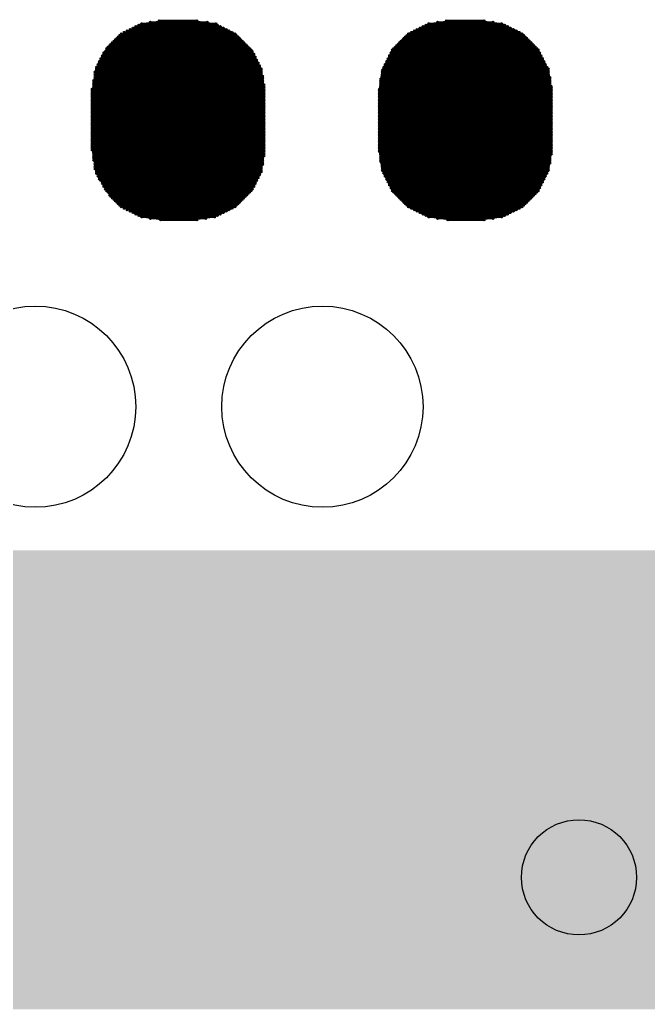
# Model space of a CAD drawing. Extents: x 0 to 126, y 0 to 22.
# Drawn here: x 14.57 to 15.665, y 11.238 to 12.963 of the extents above; entities that cross this region are included whole.
import ezdxf

# ---------------------------------------------------------------- set-up
doc = ezdxf.new("R2010")
doc.units = 0
doc.layers.get('0').update_dxf_attribs({"linetype": 'CONTINUOUS'})
for name, color, linetype in [('SEEEDSTUDIOXIAONRF52840V1_1_GTO', 10, 'CONTINUOUS'), ('SEEEDSTUDIOXIAONRF52840V1_1_GTS', 9, 'CONTINUOUS'), ('SEEEDSTUDIOXIAONRF52840V1_1_TXT', 12, 'CONTINUOUS')]:
    doc.layers.add(name, color=color, linetype=linetype)

# ---------------------------------------------------------------- blocks, each defined once
blk = doc.blocks.new('ROUND_54')
blk.add_circle((0, 0), 0.1753)
blk = doc.blocks.new('ROUND_2')
blk.add_circle((0, 0), 0)
blk = doc.blocks.new('ROUND_1')
blk.add_circle((0, 0), 0.00127)
blk = doc.blocks.new('ROUND_85')
blk.add_circle((0, 0), 0.1003)

msp = doc.modelspace()

# ---------------------------------------------------------------- linework, layer by layer
at = {"layer": 'SEEEDSTUDIOXIAONRF52840V1_1_GTO', "const_width": 0.8001}
msp.add_lwpolyline([(16.19758, 11.63828), (11.99642, 11.63828)], dxfattribs=at)
at = {"layer": 'SEEEDSTUDIOXIAONRF52840V1_1_GTS'}
for points in [[(14.74978, 12.93876), (14.7828, 12.95654)], [(14.7828, 12.95654), (14.8209, 12.96162)], [(14.8209, 12.96162), (14.8717, 12.96162)], [(14.8717, 12.96162), (14.9098, 12.95654)], [(14.9098, 12.95654), (14.94536, 12.93876)], [(15.24762, 12.93876), (15.28318, 12.95654)], [(15.28318, 12.95654), (15.32128, 12.96162)], [(15.32128, 12.96162), (15.37208, 12.96162)], [(15.37208, 12.96162), (15.41018, 12.95654)], [(15.41018, 12.95654), (15.44574, 12.93876)], [(14.72184, 12.91082), (14.74978, 12.93876)], [(14.94536, 12.93876), (14.9733, 12.91082)], [(15.21968, 12.91082), (15.24762, 12.93876)], [(15.44574, 12.93876), (15.47368, 12.91082)], [(14.70406, 12.87526), (14.72184, 12.91082)], [(14.9733, 12.91082), (14.99108, 12.87526)], [(15.2019, 12.87526), (15.21968, 12.91082)], [(15.47368, 12.91082), (15.49146, 12.87526)], [(14.69644, 12.83716), (14.70406, 12.87526)], [(14.99108, 12.87526), (14.99616, 12.83716)], [(15.19682, 12.83716), (15.2019, 12.87526)], [(15.49146, 12.87526), (15.49654, 12.83716)], [(14.69644, 12.7381), (14.69644, 12.83716)], [(14.99616, 12.83716), (14.99616, 12.7381)], [(15.19682, 12.7381), (15.19682, 12.83716)], [(15.49654, 12.83716), (15.49654, 12.7381)], [(14.70406, 12.7), (14.69644, 12.7381)], [(14.99616, 12.7381), (14.99108, 12.7)], [(15.2019, 12.7), (15.19682, 12.7381)], [(15.49654, 12.7381), (15.49146, 12.7)], [(14.72184, 12.66444), (14.70406, 12.7)], [(14.99108, 12.7), (14.9733, 12.66444)], [(15.21968, 12.66444), (15.2019, 12.7)], [(15.49146, 12.7), (15.47368, 12.66444)], [(14.74978, 12.6365), (14.72184, 12.66444)], [(14.9733, 12.66444), (14.94536, 12.6365)], [(15.24762, 12.6365), (15.21968, 12.66444)], [(15.47368, 12.66444), (15.44574, 12.6365)], [(14.7828, 12.61872), (14.74978, 12.6365)], [(14.94536, 12.6365), (14.9098, 12.61872)], [(15.28318, 12.61872), (15.24762, 12.6365)], [(15.44574, 12.6365), (15.41018, 12.61872)], [(14.8209, 12.61364), (14.7828, 12.61872)], [(14.8717, 12.61364), (14.8209, 12.61364)], [(14.9098, 12.61872), (14.8717, 12.61364)], [(15.32128, 12.61364), (15.28318, 12.61872)], [(15.37208, 12.61364), (15.32128, 12.61364)], [(15.41018, 12.61872), (15.37208, 12.61364)]]:
    msp.add_lwpolyline(points, dxfattribs=at)
at = {"layer": 'SEEEDSTUDIOXIAONRF52840V1_1_GTS', "const_width": 0.00254}
for points in [[(14.77264, 12.95146), (14.91996, 12.95146)], [(14.91488, 12.954), (14.77772, 12.954)], [(14.7828, 12.95654), (14.91234, 12.95654)], [(14.8971, 12.95908), (14.79804, 12.95908)], [(14.81328, 12.96162), (14.87932, 12.96162)], [(15.42034, 12.95146), (15.27302, 12.95146)], [(15.2781, 12.954), (15.41526, 12.954)], [(15.41018, 12.95654), (15.28318, 12.95654)], [(15.29842, 12.95908), (15.39494, 12.95908)], [(15.3797, 12.96162), (15.31366, 12.96162)], [(14.95044, 12.93368), (14.74216, 12.93368)], [(14.7447, 12.93622), (14.9479, 12.93622)], [(14.94536, 12.93876), (14.74724, 12.93876)], [(14.75232, 12.9413), (14.94028, 12.9413)], [(14.9352, 12.94384), (14.7574, 12.94384)], [(14.76248, 12.94638), (14.93012, 12.94638)], [(14.92504, 12.94892), (14.76756, 12.94892)], [(15.24254, 12.93368), (15.45082, 12.93368)], [(15.44828, 12.93622), (15.24508, 12.93622)], [(15.24762, 12.93876), (15.44574, 12.93876)], [(15.44066, 12.9413), (15.2527, 12.9413)], [(15.25778, 12.94384), (15.43558, 12.94384)], [(15.4305, 12.94638), (15.26286, 12.94638)], [(15.26794, 12.94892), (15.42542, 12.94892)], [(14.96568, 12.91844), (14.72692, 12.91844)], [(14.72946, 12.92098), (14.96314, 12.92098)], [(14.9606, 12.92352), (14.732, 12.92352)], [(14.73454, 12.92606), (14.95806, 12.92606)], [(14.95552, 12.9286), (14.73708, 12.9286)], [(14.73962, 12.93114), (14.95298, 12.93114)], [(15.2273, 12.91844), (15.46606, 12.91844)], [(15.46352, 12.92098), (15.22984, 12.92098)], [(15.23238, 12.92352), (15.46098, 12.92352)], [(15.45844, 12.92606), (15.23492, 12.92606)], [(15.23746, 12.9286), (15.4559, 12.9286)], [(15.45336, 12.93114), (15.24, 12.93114)], [(14.71422, 12.90066), (14.97838, 12.90066)], [(14.71676, 12.90574), (14.97584, 12.90574)], [(14.97838, 12.9032), (14.71676, 12.9032)], [(14.97584, 12.90828), (14.7193, 12.90828)], [(14.97076, 12.91336), (14.72184, 12.91336)], [(14.72184, 12.91082), (14.9733, 12.91082)], [(14.72438, 12.9159), (14.96822, 12.9159)], [(15.47876, 12.90066), (15.2146, 12.90066)], [(15.47622, 12.90574), (15.21714, 12.90574)], [(15.21714, 12.9032), (15.47622, 12.9032)], [(15.47368, 12.91082), (15.21968, 12.91082)], [(15.21968, 12.90828), (15.47368, 12.90828)], [(15.22222, 12.91336), (15.47114, 12.91336)], [(15.4686, 12.9159), (15.22476, 12.9159)], [(14.7066, 12.88542), (14.986, 12.88542)], [(14.98854, 12.88288), (14.7066, 12.88288)], [(14.70914, 12.8905), (14.98346, 12.8905)], [(14.986, 12.88796), (14.70914, 12.88796)], [(14.71168, 12.89558), (14.98092, 12.89558)], [(14.98346, 12.89304), (14.71168, 12.89304)], [(14.98092, 12.89812), (14.71422, 12.89812)], [(15.48638, 12.88542), (15.20698, 12.88542)], [(15.20698, 12.88288), (15.48638, 12.88288)], [(15.48384, 12.8905), (15.20952, 12.8905)], [(15.20952, 12.88796), (15.48384, 12.88796)], [(15.4813, 12.89558), (15.21206, 12.89558)], [(15.21206, 12.89304), (15.4813, 12.89304)], [(15.2146, 12.89812), (15.47876, 12.89812)], [(14.99108, 12.87272), (14.70152, 12.87272)], [(14.70152, 12.87018), (14.99108, 12.87018)], [(14.99108, 12.86764), (14.70152, 12.86764)], [(14.70152, 12.8651), (14.99362, 12.8651)], [(14.70406, 12.88034), (14.98854, 12.88034)], [(14.99108, 12.8778), (14.70406, 12.8778)], [(14.70406, 12.87526), (14.99108, 12.87526)], [(15.49146, 12.87526), (15.2019, 12.87526)], [(15.2019, 12.87272), (15.49146, 12.87272)], [(15.49146, 12.87018), (15.2019, 12.87018)], [(15.2019, 12.86764), (15.49146, 12.86764)], [(15.49146, 12.8651), (15.2019, 12.8651)], [(15.48892, 12.88034), (15.20444, 12.88034)], [(15.20444, 12.8778), (15.49146, 12.8778)], [(14.99362, 12.85748), (14.69898, 12.85748)], [(14.69898, 12.85494), (14.99362, 12.85494)], [(14.99362, 12.8524), (14.69898, 12.8524)], [(14.69898, 12.84986), (14.99616, 12.84986)], [(14.99362, 12.86256), (14.70152, 12.86256)], [(14.70152, 12.86002), (14.99362, 12.86002)], [(15.494, 12.86002), (15.19936, 12.86002)], [(15.19936, 12.85748), (15.494, 12.85748)], [(15.494, 12.85494), (15.19936, 12.85494)], [(15.19936, 12.8524), (15.494, 12.8524)], [(15.494, 12.84986), (15.19936, 12.84986)], [(15.2019, 12.86256), (15.494, 12.86256)], [(14.99616, 12.84224), (14.69644, 12.84224)], [(14.69644, 12.8397), (14.99616, 12.8397)], [(14.99616, 12.83716), (14.69644, 12.83716)], [(14.69644, 12.83462), (14.99616, 12.83462)], [(14.99616, 12.83208), (14.69644, 12.83208)], [(14.99616, 12.84732), (14.69898, 12.84732)], [(14.69898, 12.84478), (14.99616, 12.84478)], [(15.19682, 12.84224), (15.49654, 12.84224)], [(15.49654, 12.8397), (15.19682, 12.8397)], [(15.19682, 12.83716), (15.49654, 12.83716)], [(15.49654, 12.83462), (15.19682, 12.83462)], [(15.19682, 12.83208), (15.49654, 12.83208)], [(15.19936, 12.84732), (15.49654, 12.84732)], [(15.49654, 12.84478), (15.19936, 12.84478)], [(14.69644, 12.82954), (14.99616, 12.82954)], [(14.99616, 12.827), (14.69644, 12.827)], [(14.69644, 12.82446), (14.99616, 12.82446)], [(14.99616, 12.82192), (14.69644, 12.82192)], [(14.69644, 12.81938), (14.99616, 12.81938)], [(14.99616, 12.81684), (14.69644, 12.81684)], [(14.69644, 12.8143), (14.99616, 12.8143)], [(15.49654, 12.82954), (15.19682, 12.82954)], [(15.19682, 12.827), (15.49654, 12.827)], [(15.49654, 12.82446), (15.19682, 12.82446)], [(15.19682, 12.82192), (15.49654, 12.82192)], [(15.49654, 12.81938), (15.19682, 12.81938)], [(15.19682, 12.81684), (15.49654, 12.81684)], [(15.49654, 12.8143), (15.19682, 12.8143)], [(14.99616, 12.81176), (14.69644, 12.81176)], [(14.69644, 12.80922), (14.99616, 12.80922)], [(14.99616, 12.80668), (14.69644, 12.80668)], [(14.69644, 12.80414), (14.99616, 12.80414)], [(14.99616, 12.8016), (14.69644, 12.8016)], [(14.69644, 12.79906), (14.99616, 12.79906)], [(14.99616, 12.79652), (14.69644, 12.79652)], [(15.19682, 12.81176), (15.49654, 12.81176)], [(15.49654, 12.80922), (15.19682, 12.80922)], [(15.19682, 12.80668), (15.49654, 12.80668)], [(15.49654, 12.80414), (15.19682, 12.80414)], [(15.19682, 12.8016), (15.49654, 12.8016)], [(15.49654, 12.79906), (15.19682, 12.79906)], [(15.19682, 12.79652), (15.49654, 12.79652)], [(14.69644, 12.79398), (14.99616, 12.79398)], [(14.99616, 12.79144), (14.69644, 12.79144)], [(14.69644, 12.7889), (14.99616, 12.7889)], [(14.99616, 12.78636), (14.69644, 12.78636)], [(14.69644, 12.78382), (14.99616, 12.78382)], [(14.99616, 12.78128), (14.69644, 12.78128)], [(14.69644, 12.77874), (14.99616, 12.77874)], [(15.49654, 12.79398), (15.19682, 12.79398)], [(15.19682, 12.79144), (15.49654, 12.79144)], [(15.49654, 12.7889), (15.19682, 12.7889)], [(15.19682, 12.78636), (15.49654, 12.78636)], [(15.49654, 12.78382), (15.19682, 12.78382)], [(15.19682, 12.78128), (15.49654, 12.78128)], [(15.49654, 12.77874), (15.19682, 12.77874)], [(14.99616, 12.7762), (14.69644, 12.7762)], [(14.69644, 12.77366), (14.99616, 12.77366)], [(14.99616, 12.77112), (14.69644, 12.77112)], [(14.69644, 12.76858), (14.99616, 12.76858)], [(14.99616, 12.76604), (14.69644, 12.76604)], [(14.69644, 12.7635), (14.99616, 12.7635)], [(15.19682, 12.7762), (15.49654, 12.7762)], [(15.49654, 12.77366), (15.19682, 12.77366)], [(15.19682, 12.77112), (15.49654, 12.77112)], [(15.49654, 12.76858), (15.19682, 12.76858)], [(15.19682, 12.76604), (15.49654, 12.76604)], [(15.49654, 12.7635), (15.19682, 12.7635)], [(14.99616, 12.76096), (14.69644, 12.76096)], [(14.69644, 12.75842), (14.99616, 12.75842)], [(14.99616, 12.75588), (14.69644, 12.75588)], [(14.69644, 12.75334), (14.99616, 12.75334)], [(14.99616, 12.7508), (14.69644, 12.7508)], [(14.69644, 12.74826), (14.99616, 12.74826)], [(14.99616, 12.74572), (14.69644, 12.74572)], [(15.19682, 12.76096), (15.49654, 12.76096)], [(15.49654, 12.75842), (15.19682, 12.75842)], [(15.19682, 12.75588), (15.49654, 12.75588)], [(15.49654, 12.75334), (15.19682, 12.75334)], [(15.19682, 12.7508), (15.49654, 12.7508)], [(15.49654, 12.74826), (15.19682, 12.74826)], [(15.19682, 12.74572), (15.49654, 12.74572)], [(14.69644, 12.74318), (14.99616, 12.74318)], [(14.99616, 12.74064), (14.69644, 12.74064)], [(14.69644, 12.7381), (14.99616, 12.7381)], [(14.99616, 12.73556), (14.69644, 12.73556)], [(14.69898, 12.73302), (14.99616, 12.73302)], [(14.99616, 12.73048), (14.69898, 12.73048)], [(14.69898, 12.72794), (14.99616, 12.72794)], [(15.49654, 12.74318), (15.19682, 12.74318)], [(15.19682, 12.74064), (15.49654, 12.74064)], [(15.49654, 12.7381), (15.19682, 12.7381)], [(15.19682, 12.73556), (15.49654, 12.73556)], [(15.49654, 12.73302), (15.19682, 12.73302)], [(15.19936, 12.73048), (15.49654, 12.73048)], [(15.49654, 12.72794), (15.19936, 12.72794)], [(14.99616, 12.7254), (14.69898, 12.7254)], [(14.69898, 12.72286), (14.99362, 12.72286)], [(14.99362, 12.72032), (14.69898, 12.72032)], [(14.69898, 12.71778), (14.99362, 12.71778)], [(14.99362, 12.71524), (14.70152, 12.71524)], [(14.70152, 12.7127), (14.99362, 12.7127)], [(14.99362, 12.71016), (14.70152, 12.71016)], [(15.19936, 12.7254), (15.494, 12.7254)], [(15.494, 12.72286), (15.19936, 12.72286)], [(15.19936, 12.72032), (15.494, 12.72032)], [(15.494, 12.71778), (15.19936, 12.71778)], [(15.19936, 12.71524), (15.494, 12.71524)], [(15.494, 12.7127), (15.2019, 12.7127)], [(15.2019, 12.71016), (15.49146, 12.71016)], [(14.70152, 12.70762), (14.99108, 12.70762)], [(14.99108, 12.70508), (14.70152, 12.70508)], [(14.70152, 12.70254), (14.99108, 12.70254)], [(14.99108, 12.7), (14.70406, 12.7)], [(14.70406, 12.69746), (14.99108, 12.69746)], [(14.98854, 12.69492), (14.70406, 12.69492)], [(14.7066, 12.69238), (14.98854, 12.69238)], [(15.49146, 12.70762), (15.2019, 12.70762)], [(15.2019, 12.70508), (15.49146, 12.70508)], [(15.49146, 12.70254), (15.2019, 12.70254)], [(15.2019, 12.7), (15.49146, 12.7)], [(15.20444, 12.69746), (15.48892, 12.69746)], [(15.48892, 12.69492), (15.20444, 12.69492)], [(15.20698, 12.69238), (15.48638, 12.69238)], [(14.986, 12.68984), (14.7066, 12.68984)], [(14.70914, 12.6873), (14.986, 12.6873)], [(14.98346, 12.68476), (14.70914, 12.68476)], [(14.71168, 12.68222), (14.98346, 12.68222)], [(14.98092, 12.67968), (14.71422, 12.67968)], [(14.71422, 12.67714), (14.98092, 12.67714)], [(15.48638, 12.68984), (15.20698, 12.68984)], [(15.20952, 12.6873), (15.48384, 12.6873)], [(15.48384, 12.68476), (15.20952, 12.68476)], [(15.21206, 12.68222), (15.4813, 12.68222)], [(15.4813, 12.67968), (15.21206, 12.67968)], [(15.2146, 12.67714), (15.47876, 12.67714)], [(14.97838, 12.6746), (14.71676, 12.6746)], [(14.71676, 12.67206), (14.97838, 12.67206)], [(14.97584, 12.66952), (14.7193, 12.66952)], [(14.7193, 12.66698), (14.97584, 12.66698)], [(14.9733, 12.66444), (14.72184, 12.66444)], [(14.72438, 12.6619), (14.97076, 12.6619)], [(14.96822, 12.65936), (14.72692, 12.65936)], [(15.47876, 12.6746), (15.2146, 12.6746)], [(15.21714, 12.67206), (15.47622, 12.67206)], [(15.47622, 12.66952), (15.21714, 12.66952)], [(15.21968, 12.66698), (15.47368, 12.66698)], [(15.47368, 12.66444), (15.21968, 12.66444)], [(15.22222, 12.6619), (15.47114, 12.6619)], [(15.4686, 12.65936), (15.22476, 12.65936)], [(14.72692, 12.65682), (14.96568, 12.65682)], [(14.96314, 12.65428), (14.72946, 12.65428)], [(14.732, 12.65174), (14.9606, 12.65174)], [(14.95806, 12.6492), (14.73454, 12.6492)], [(14.73708, 12.64666), (14.95552, 12.64666)], [(14.95298, 12.64412), (14.73962, 12.64412)], [(14.74216, 12.64158), (14.95044, 12.64158)], [(15.2273, 12.65682), (15.46606, 12.65682)], [(15.46352, 12.65428), (15.22984, 12.65428)], [(15.23238, 12.65174), (15.46098, 12.65174)], [(15.45844, 12.6492), (15.23492, 12.6492)], [(15.23746, 12.64666), (15.4559, 12.64666)], [(15.45336, 12.64412), (15.24, 12.64412)], [(15.24254, 12.64158), (15.45082, 12.64158)], [(14.9479, 12.63904), (14.7447, 12.63904)], [(14.74724, 12.6365), (14.94536, 12.6365)], [(14.94028, 12.63396), (14.75232, 12.63396)], [(14.7574, 12.63142), (14.9352, 12.63142)], [(14.93012, 12.62888), (14.76248, 12.62888)], [(14.76756, 12.62634), (14.92504, 12.62634)], [(14.91996, 12.6238), (14.77264, 12.6238)], [(15.44828, 12.63904), (15.24508, 12.63904)], [(15.24762, 12.6365), (15.44574, 12.6365)], [(15.44066, 12.63396), (15.2527, 12.63396)], [(15.25778, 12.63142), (15.43558, 12.63142)], [(15.4305, 12.62888), (15.26286, 12.62888)], [(15.26794, 12.62634), (15.42542, 12.62634)], [(15.42034, 12.6238), (15.27302, 12.6238)], [(14.77772, 12.62126), (14.91488, 12.62126)], [(14.9098, 12.61872), (14.7828, 12.61872)], [(14.79804, 12.61618), (14.89456, 12.61618)], [(14.87932, 12.61364), (14.81582, 12.61364)], [(15.2781, 12.62126), (15.41526, 12.62126)], [(15.41018, 12.61872), (15.28318, 12.61872)], [(15.29842, 12.61618), (15.39494, 12.61618)], [(15.3797, 12.61364), (15.3162, 12.61364)]]:
    msp.add_lwpolyline(points, dxfattribs=at)

# ---------------------------------------------------------------- block references
at = {"layer": 'SEEEDSTUDIOXIAONRF52840V1_1_GTS'}
for name, p in [('ROUND_2', (14.8209, 12.96162)), ('ROUND_2', (14.8717, 12.96162)), ('ROUND_2', (15.32128, 12.96162)), ('ROUND_2', (15.37208, 12.96162)), ('ROUND_2', (14.7828, 12.95654)), ('ROUND_2', (14.9098, 12.95654)), ('ROUND_2', (15.28318, 12.95654)), ('ROUND_2', (15.41018, 12.95654)), ('ROUND_1', (14.77264, 12.95146)), ('ROUND_1', (14.77772, 12.954)), ('ROUND_1', (14.7828, 12.95654)), ('ROUND_1', (14.79804, 12.95908)), ('ROUND_1', (14.81328, 12.96162)), ('ROUND_1', (14.87932, 12.96162)), ('ROUND_1', (14.8971, 12.95908)), ('ROUND_1', (14.91234, 12.95654)), ('ROUND_1', (14.91488, 12.954)), ('ROUND_1', (14.91996, 12.95146)), ('ROUND_1', (15.27302, 12.95146)), ('ROUND_1', (15.2781, 12.954)), ('ROUND_1', (15.28318, 12.95654)), ('ROUND_1', (15.29842, 12.95908)), ('ROUND_1', (15.31366, 12.96162)), ('ROUND_1', (15.3797, 12.96162)), ('ROUND_1', (15.39494, 12.95908)), ('ROUND_1', (15.41018, 12.95654)), ('ROUND_1', (15.41526, 12.954)), ('ROUND_1', (15.42034, 12.95146)), ('ROUND_2', (14.74978, 12.93876)), ('ROUND_2', (14.94536, 12.93876)), ('ROUND_2', (15.24762, 12.93876)), ('ROUND_2', (15.44574, 12.93876)), ('ROUND_1', (14.74216, 12.93368)), ('ROUND_1', (14.7447, 12.93622)), ('ROUND_1', (14.74724, 12.93876)), ('ROUND_1', (14.75232, 12.9413)), ('ROUND_1', (14.7574, 12.94384)), ('ROUND_1', (14.76248, 12.94638)), ('ROUND_1', (14.76756, 12.94892)), ('ROUND_1', (14.92504, 12.94892)), ('ROUND_1', (14.93012, 12.94638)), ('ROUND_1', (14.9352, 12.94384)), ('ROUND_1', (14.94028, 12.9413)), ('ROUND_1', (14.94536, 12.93876)), ('ROUND_1', (14.9479, 12.93622)), ('ROUND_1', (14.95044, 12.93368)), ('ROUND_1', (15.24254, 12.93368)), ('ROUND_1', (15.24508, 12.93622)), ('ROUND_1', (15.24762, 12.93876)), ('ROUND_1', (15.2527, 12.9413)), ('ROUND_1', (15.25778, 12.94384)), ('ROUND_1', (15.26286, 12.94638)), ('ROUND_1', (15.26794, 12.94892)), ('ROUND_1', (15.42542, 12.94892)), ('ROUND_1', (15.4305, 12.94638)), ('ROUND_1', (15.43558, 12.94384)), ('ROUND_1', (15.44066, 12.9413)), ('ROUND_1', (15.44574, 12.93876)), ('ROUND_1', (15.44828, 12.93622)), ('ROUND_1', (15.45082, 12.93368)), ('ROUND_1', (14.72692, 12.91844)), ('ROUND_1', (14.72946, 12.92098)), ('ROUND_1', (14.732, 12.92352)), ('ROUND_1', (14.73454, 12.92606)), ('ROUND_1', (14.73708, 12.9286)), ('ROUND_1', (14.73962, 12.93114)), ('ROUND_1', (14.95298, 12.93114)), ('ROUND_1', (14.95552, 12.9286)), ('ROUND_1', (14.95806, 12.92606)), ('ROUND_1', (14.9606, 12.92352)), ('ROUND_1', (14.96314, 12.92098)), ('ROUND_1', (14.96568, 12.91844)), ('ROUND_1', (15.2273, 12.91844)), ('ROUND_1', (15.22984, 12.92098)), ('ROUND_1', (15.23238, 12.92352)), ('ROUND_1', (15.23492, 12.92606)), ('ROUND_1', (15.23746, 12.9286)), ('ROUND_1', (15.24, 12.93114)), ('ROUND_1', (15.45336, 12.93114)), ('ROUND_1', (15.4559, 12.9286)), ('ROUND_1', (15.45844, 12.92606)), ('ROUND_1', (15.46098, 12.92352)), ('ROUND_1', (15.46352, 12.92098)), ('ROUND_1', (15.46606, 12.91844)), ('ROUND_2', (14.72184, 12.91082)), ('ROUND_2', (14.9733, 12.91082)), ('ROUND_2', (15.21968, 12.91082)), ('ROUND_2', (15.47368, 12.91082)), ('ROUND_1', (14.71422, 12.90066)), ('ROUND_1', (14.71676, 12.90574)), ('ROUND_1', (14.71676, 12.9032)), ('ROUND_1', (14.7193, 12.90828)), ('ROUND_1', (14.72184, 12.91336)), ('ROUND_1', (14.72184, 12.91082)), ('ROUND_1', (14.72438, 12.9159)), ('ROUND_1', (14.96822, 12.9159)), ('ROUND_1', (14.97076, 12.91336)), ('ROUND_1', (14.9733, 12.91082)), ('ROUND_1', (14.97584, 12.90828)), ('ROUND_1', (14.97584, 12.90574)), ('ROUND_1', (14.97838, 12.9032)), ('ROUND_1', (14.97838, 12.90066)), ('ROUND_1', (15.2146, 12.90066)), ('ROUND_1', (15.21714, 12.90574)), ('ROUND_1', (15.21714, 12.9032)), ('ROUND_1', (15.21968, 12.91082)), ('ROUND_1', (15.21968, 12.90828)), ('ROUND_1', (15.22222, 12.91336)), ('ROUND_1', (15.22476, 12.9159)), ('ROUND_1', (15.4686, 12.9159)), ('ROUND_1', (15.47114, 12.91336)), ('ROUND_1', (15.47368, 12.91082)), ('ROUND_1', (15.47368, 12.90828)), ('ROUND_1', (15.47622, 12.90574)), ('ROUND_1', (15.47622, 12.9032)), ('ROUND_1', (15.47876, 12.90066)), ('ROUND_1', (14.7066, 12.88542)), ('ROUND_1', (14.7066, 12.88288)), ('ROUND_1', (14.70914, 12.8905)), ('ROUND_1', (14.70914, 12.88796)), ('ROUND_1', (14.71168, 12.89558)), ('ROUND_1', (14.71168, 12.89304)), ('ROUND_1', (14.71422, 12.89812)), ('ROUND_1', (14.98092, 12.89812)), ('ROUND_1', (14.98092, 12.89558)), ('ROUND_1', (14.98346, 12.89304)), ('ROUND_1', (14.98346, 12.8905)), ('ROUND_1', (14.986, 12.88796)), ('ROUND_1', (14.986, 12.88542)), ('ROUND_1', (14.98854, 12.88288)), ('ROUND_1', (15.20698, 12.88542)), ('ROUND_1', (15.20698, 12.88288)), ('ROUND_1', (15.20952, 12.8905)), ('ROUND_1', (15.20952, 12.88796)), ('ROUND_1', (15.21206, 12.89558)), ('ROUND_1', (15.21206, 12.89304)), ('ROUND_1', (15.2146, 12.89812)), ('ROUND_1', (15.47876, 12.89812)), ('ROUND_1', (15.4813, 12.89558)), ('ROUND_1', (15.4813, 12.89304)), ('ROUND_1', (15.48384, 12.8905)), ('ROUND_1', (15.48384, 12.88796)), ('ROUND_1', (15.48638, 12.88542)), ('ROUND_1', (15.48638, 12.88288)), ('ROUND_2', (14.70406, 12.87526)), ('ROUND_2', (14.99108, 12.87526)), ('ROUND_2', (15.2019, 12.87526)), ('ROUND_2', (15.49146, 12.87526)), ('ROUND_1', (14.70152, 12.87272)), ('ROUND_1', (14.70152, 12.87018)), ('ROUND_1', (14.70152, 12.86764)), ('ROUND_1', (14.70152, 12.8651)), ('ROUND_1', (14.70406, 12.88034)), ('ROUND_1', (14.70406, 12.8778)), ('ROUND_1', (14.70406, 12.87526)), ('ROUND_1', (14.98854, 12.88034)), ('ROUND_1', (14.99108, 12.8778)), ('ROUND_1', (14.99108, 12.87526)), ('ROUND_1', (14.99108, 12.87272)), ('ROUND_1', (14.99108, 12.87018)), ('ROUND_1', (14.99108, 12.86764)), ('ROUND_1', (14.99362, 12.8651)), ('ROUND_1', (15.2019, 12.87526)), ('ROUND_1', (15.2019, 12.87272)), ('ROUND_1', (15.2019, 12.87018)), ('ROUND_1', (15.2019, 12.86764)), ('ROUND_1', (15.2019, 12.8651)), ('ROUND_1', (15.20444, 12.88034)), ('ROUND_1', (15.20444, 12.8778)), ('ROUND_1', (15.48892, 12.88034)), ('ROUND_1', (15.49146, 12.8778)), ('ROUND_1', (15.49146, 12.87526)), ('ROUND_1', (15.49146, 12.87272)), ('ROUND_1', (15.49146, 12.87018)), ('ROUND_1', (15.49146, 12.86764)), ('ROUND_1', (15.49146, 12.8651)), ('ROUND_1', (14.69898, 12.85748)), ('ROUND_1', (14.69898, 12.85494)), ('ROUND_1', (14.69898, 12.8524)), ('ROUND_1', (14.69898, 12.84986)), ('ROUND_1', (14.70152, 12.86256)), ('ROUND_1', (14.70152, 12.86002)), ('ROUND_1', (14.99362, 12.86256)), ('ROUND_1', (14.99362, 12.86002)), ('ROUND_1', (14.99362, 12.85748)), ('ROUND_1', (14.99362, 12.85494)), ('ROUND_1', (14.99362, 12.8524)), ('ROUND_1', (14.99616, 12.84986)), ('ROUND_1', (15.19936, 12.86002)), ('ROUND_1', (15.19936, 12.85748)), ('ROUND_1', (15.19936, 12.85494)), ('ROUND_1', (15.19936, 12.8524)), ('ROUND_1', (15.19936, 12.84986)), ('ROUND_1', (15.2019, 12.86256)), ('ROUND_1', (15.494, 12.86256)), ('ROUND_1', (15.494, 12.86002)), ('ROUND_1', (15.494, 12.85748)), ('ROUND_1', (15.494, 12.85494)), ('ROUND_1', (15.494, 12.8524)), ('ROUND_1', (15.494, 12.84986)), ('ROUND_2', (14.69644, 12.83716)), ('ROUND_2', (14.99616, 12.83716)), ('ROUND_2', (14.69644, 12.83716)), ('ROUND_2', (15.19682, 12.83716)), ('ROUND_2', (15.49654, 12.83716)), ('ROUND_2', (15.19682, 12.83716)), ('ROUND_1', (14.69644, 12.84224)), ('ROUND_1', (14.69644, 12.8397)), ('ROUND_1', (14.69644, 12.83716)), ('ROUND_1', (14.69644, 12.83462)), ('ROUND_1', (14.69644, 12.83208)), ('ROUND_1', (14.69898, 12.84732)), ('ROUND_1', (14.69898, 12.84478)), ('ROUND_1', (14.99616, 12.84732)), ('ROUND_1', (14.99616, 12.84478)), ('ROUND_1', (14.99616, 12.84224)), ('ROUND_1', (14.99616, 12.8397)), ('ROUND_1', (14.99616, 12.83716)), ('ROUND_1', (14.99616, 12.83462)), ('ROUND_1', (14.99616, 12.83208)), ('ROUND_1', (15.19682, 12.84224)), ('ROUND_1', (15.19682, 12.8397)), ('ROUND_1', (15.19682, 12.83716)), ('ROUND_1', (15.19682, 12.83462)), ('ROUND_1', (15.19682, 12.83208)), ('ROUND_1', (15.19936, 12.84732)), ('ROUND_1', (15.19936, 12.84478)), ('ROUND_1', (15.49654, 12.84732)), ('ROUND_1', (15.49654, 12.84478)), ('ROUND_1', (15.49654, 12.84224)), ('ROUND_1', (15.49654, 12.8397)), ('ROUND_1', (15.49654, 12.83716)), ('ROUND_1', (15.49654, 12.83462)), ('ROUND_1', (15.49654, 12.83208)), ('ROUND_1', (14.69644, 12.82954)), ('ROUND_1', (14.69644, 12.827)), ('ROUND_1', (14.69644, 12.82446)), ('ROUND_1', (14.69644, 12.82192)), ('ROUND_1', (14.69644, 12.81938)), ('ROUND_1', (14.69644, 12.81684)), ('ROUND_1', (14.69644, 12.8143)), ('ROUND_1', (14.99616, 12.82954)), ('ROUND_1', (14.99616, 12.827)), ('ROUND_1', (14.99616, 12.82446)), ('ROUND_1', (14.99616, 12.82192)), ('ROUND_1', (14.99616, 12.81938)), ('ROUND_1', (14.99616, 12.81684)), ('ROUND_1', (14.99616, 12.8143)), ('ROUND_1', (15.19682, 12.82954)), ('ROUND_1', (15.19682, 12.827)), ('ROUND_1', (15.19682, 12.82446)), ('ROUND_1', (15.19682, 12.82192)), ('ROUND_1', (15.19682, 12.81938)), ('ROUND_1', (15.19682, 12.81684)), ('ROUND_1', (15.19682, 12.8143)), ('ROUND_1', (15.49654, 12.82954)), ('ROUND_1', (15.49654, 12.827)), ('ROUND_1', (15.49654, 12.82446)), ('ROUND_1', (15.49654, 12.82192)), ('ROUND_1', (15.49654, 12.81938)), ('ROUND_1', (15.49654, 12.81684)), ('ROUND_1', (15.49654, 12.8143)), ('ROUND_1', (14.69644, 12.81176)), ('ROUND_1', (14.69644, 12.80922)), ('ROUND_1', (14.69644, 12.80668)), ('ROUND_1', (14.69644, 12.80414)), ('ROUND_1', (14.69644, 12.8016)), ('ROUND_1', (14.69644, 12.79906)), ('ROUND_1', (14.69644, 12.79652)), ('ROUND_1', (14.99616, 12.81176)), ('ROUND_1', (14.99616, 12.80922)), ('ROUND_1', (14.99616, 12.80668)), ('ROUND_1', (14.99616, 12.80414)), ('ROUND_1', (14.99616, 12.8016)), ('ROUND_1', (14.99616, 12.79906)), ('ROUND_1', (14.99616, 12.79652)), ('ROUND_1', (15.19682, 12.81176)), ('ROUND_1', (15.19682, 12.80922)), ('ROUND_1', (15.19682, 12.80668)), ('ROUND_1', (15.19682, 12.80414)), ('ROUND_1', (15.19682, 12.8016)), ('ROUND_1', (15.19682, 12.79906)), ('ROUND_1', (15.19682, 12.79652)), ('ROUND_1', (15.49654, 12.81176)), ('ROUND_1', (15.49654, 12.80922)), ('ROUND_1', (15.49654, 12.80668)), ('ROUND_1', (15.49654, 12.80414)), ('ROUND_1', (15.49654, 12.8016)), ('ROUND_1', (15.49654, 12.79906)), ('ROUND_1', (15.49654, 12.79652)), ('ROUND_1', (14.69644, 12.79398)), ('ROUND_1', (14.69644, 12.79144)), ('ROUND_1', (14.69644, 12.7889)), ('ROUND_1', (14.69644, 12.78636)), ('ROUND_1', (14.69644, 12.78382)), ('ROUND_1', (14.69644, 12.78128)), ('ROUND_1', (14.69644, 12.77874)), ('ROUND_1', (14.99616, 12.79398)), ('ROUND_1', (14.99616, 12.79144)), ('ROUND_1', (14.99616, 12.7889)), ('ROUND_1', (14.99616, 12.78636)), ('ROUND_1', (14.99616, 12.78382)), ('ROUND_1', (14.99616, 12.78128)), ('ROUND_1', (14.99616, 12.77874)), ('ROUND_1', (15.19682, 12.79398)), ('ROUND_1', (15.19682, 12.79144)), ('ROUND_1', (15.19682, 12.7889)), ('ROUND_1', (15.19682, 12.78636)), ('ROUND_1', (15.19682, 12.78382)), ('ROUND_1', (15.19682, 12.78128)), ('ROUND_1', (15.19682, 12.77874)), ('ROUND_1', (15.49654, 12.79398)), ('ROUND_1', (15.49654, 12.79144)), ('ROUND_1', (15.49654, 12.7889)), ('ROUND_1', (15.49654, 12.78636)), ('ROUND_1', (15.49654, 12.78382)), ('ROUND_1', (15.49654, 12.78128)), ('ROUND_1', (15.49654, 12.77874)), ('ROUND_1', (14.69644, 12.7762)), ('ROUND_1', (14.69644, 12.77366)), ('ROUND_1', (14.69644, 12.77112)), ('ROUND_1', (14.69644, 12.76858)), ('ROUND_1', (14.69644, 12.76604)), ('ROUND_1', (14.69644, 12.7635)), ('ROUND_1', (14.99616, 12.7762)), ('ROUND_1', (14.99616, 12.77366)), ('ROUND_1', (14.99616, 12.77112)), ('ROUND_1', (14.99616, 12.76858)), ('ROUND_1', (14.99616, 12.76604)), ('ROUND_1', (14.99616, 12.7635)), ('ROUND_1', (15.19682, 12.7762)), ('ROUND_1', (15.19682, 12.77366)), ('ROUND_1', (15.19682, 12.77112)), ('ROUND_1', (15.19682, 12.76858)), ('ROUND_1', (15.19682, 12.76604)), ('ROUND_1', (15.19682, 12.7635)), ('ROUND_1', (15.49654, 12.7762)), ('ROUND_1', (15.49654, 12.77366)), ('ROUND_1', (15.49654, 12.77112)), ('ROUND_1', (15.49654, 12.76858)), ('ROUND_1', (15.49654, 12.76604)), ('ROUND_1', (15.49654, 12.7635)), ('ROUND_1', (14.69644, 12.76096)), ('ROUND_1', (14.69644, 12.75842)), ('ROUND_1', (14.69644, 12.75588)), ('ROUND_1', (14.69644, 12.75334)), ('ROUND_1', (14.69644, 12.7508)), ('ROUND_1', (14.69644, 12.74826)), ('ROUND_1', (14.69644, 12.74572)), ('ROUND_1', (14.99616, 12.76096)), ('ROUND_1', (14.99616, 12.75842)), ('ROUND_1', (14.99616, 12.75588)), ('ROUND_1', (14.99616, 12.75334)), ('ROUND_1', (14.99616, 12.7508)), ('ROUND_1', (14.99616, 12.74826)), ('ROUND_1', (14.99616, 12.74572)), ('ROUND_1', (15.19682, 12.76096)), ('ROUND_1', (15.19682, 12.75842)), ('ROUND_1', (15.19682, 12.75588)), ('ROUND_1', (15.19682, 12.75334)), ('ROUND_1', (15.19682, 12.7508)), ('ROUND_1', (15.19682, 12.74826)), ('ROUND_1', (15.19682, 12.74572)), ('ROUND_1', (15.49654, 12.76096)), ('ROUND_1', (15.49654, 12.75842)), ('ROUND_1', (15.49654, 12.75588)), ('ROUND_1', (15.49654, 12.75334)), ('ROUND_1', (15.49654, 12.7508)), ('ROUND_1', (15.49654, 12.74826)), ('ROUND_1', (15.49654, 12.74572)), ('ROUND_2', (14.99616, 12.7381)), ('ROUND_2', (14.69644, 12.7381)), ('ROUND_2', (15.49654, 12.7381)), ('ROUND_2', (15.19682, 12.7381)), ('ROUND_1', (14.69644, 12.74318)), ('ROUND_1', (14.69644, 12.74064)), ('ROUND_1', (14.69644, 12.7381)), ('ROUND_1', (14.69644, 12.73556)), ('ROUND_1', (14.69898, 12.73302)), ('ROUND_1', (14.69898, 12.73048)), ('ROUND_1', (14.69898, 12.72794)), ('ROUND_1', (14.99616, 12.74318)), ('ROUND_1', (14.99616, 12.74064)), ('ROUND_1', (14.99616, 12.7381)), ('ROUND_1', (14.99616, 12.73556)), ('ROUND_1', (14.99616, 12.73302)), ('ROUND_1', (14.99616, 12.73048)), ('ROUND_1', (14.99616, 12.72794)), ('ROUND_1', (15.19682, 12.74318)), ('ROUND_1', (15.19682, 12.74064)), ('ROUND_1', (15.19682, 12.7381)), ('ROUND_1', (15.19682, 12.73556)), ('ROUND_1', (15.19682, 12.73302)), ('ROUND_1', (15.19936, 12.73048)), ('ROUND_1', (15.19936, 12.72794)), ('ROUND_1', (15.49654, 12.74318)), ('ROUND_1', (15.49654, 12.74064)), ('ROUND_1', (15.49654, 12.7381)), ('ROUND_1', (15.49654, 12.73556)), ('ROUND_1', (15.49654, 12.73302)), ('ROUND_1', (15.49654, 12.73048)), ('ROUND_1', (15.49654, 12.72794)), ('ROUND_1', (14.69898, 12.7254)), ('ROUND_1', (14.69898, 12.72286)), ('ROUND_1', (14.69898, 12.72032)), ('ROUND_1', (14.69898, 12.71778)), ('ROUND_1', (14.70152, 12.71524)), ('ROUND_1', (14.70152, 12.7127)), ('ROUND_1', (14.70152, 12.71016)), ('ROUND_1', (14.99362, 12.72286)), ('ROUND_1', (14.99362, 12.72032)), ('ROUND_1', (14.99362, 12.71778)), ('ROUND_1', (14.99362, 12.71524)), ('ROUND_1', (14.99362, 12.7127)), ('ROUND_1', (14.99362, 12.71016)), ('ROUND_1', (14.99616, 12.7254)), ('ROUND_1', (15.19936, 12.7254)), ('ROUND_1', (15.19936, 12.72286)), ('ROUND_1', (15.19936, 12.72032)), ('ROUND_1', (15.19936, 12.71778)), ('ROUND_1', (15.19936, 12.71524)), ('ROUND_1', (15.2019, 12.7127)), ('ROUND_1', (15.2019, 12.71016)), ('ROUND_1', (15.49146, 12.71016)), ('ROUND_1', (15.494, 12.7254)), ('ROUND_1', (15.494, 12.72286)), ('ROUND_1', (15.494, 12.72032)), ('ROUND_1', (15.494, 12.71778)), ('ROUND_1', (15.494, 12.71524)), ('ROUND_1', (15.494, 12.7127)), ('ROUND_2', (14.99108, 12.7)), ('ROUND_2', (14.70406, 12.7)), ('ROUND_2', (15.49146, 12.7)), ('ROUND_2', (15.2019, 12.7)), ('ROUND_1', (14.70152, 12.70762)), ('ROUND_1', (14.70152, 12.70508)), ('ROUND_1', (14.70152, 12.70254)), ('ROUND_1', (14.70406, 12.7)), ('ROUND_1', (14.70406, 12.69746)), ('ROUND_1', (14.70406, 12.69492)), ('ROUND_1', (14.7066, 12.69238)), ('ROUND_1', (14.98854, 12.69492)), ('ROUND_1', (14.98854, 12.69238)), ('ROUND_1', (14.99108, 12.70762)), ('ROUND_1', (14.99108, 12.70508)), ('ROUND_1', (14.99108, 12.70254)), ('ROUND_1', (14.99108, 12.7)), ('ROUND_1', (14.99108, 12.69746)), ('ROUND_1', (15.2019, 12.70762)), ('ROUND_1', (15.2019, 12.70508)), ('ROUND_1', (15.2019, 12.70254)), ('ROUND_1', (15.2019, 12.7)), ('ROUND_1', (15.20444, 12.69746)), ('ROUND_1', (15.20444, 12.69492)), ('ROUND_1', (15.20698, 12.69238)), ('ROUND_1', (15.48638, 12.69238)), ('ROUND_1', (15.48892, 12.69746)), ('ROUND_1', (15.48892, 12.69492)), ('ROUND_1', (15.49146, 12.70762)), ('ROUND_1', (15.49146, 12.70508)), ('ROUND_1', (15.49146, 12.70254)), ('ROUND_1', (15.49146, 12.7)), ('ROUND_1', (14.7066, 12.68984)), ('ROUND_1', (14.70914, 12.6873)), ('ROUND_1', (14.70914, 12.68476)), ('ROUND_1', (14.71168, 12.68222)), ('ROUND_1', (14.71422, 12.67968)), ('ROUND_1', (14.71422, 12.67714)), ('ROUND_1', (14.98092, 12.67968)), ('ROUND_1', (14.98092, 12.67714)), ('ROUND_1', (14.98346, 12.68476)), ('ROUND_1', (14.98346, 12.68222)), ('ROUND_1', (14.986, 12.68984)), ('ROUND_1', (14.986, 12.6873)), ('ROUND_1', (15.20698, 12.68984)), ('ROUND_1', (15.20952, 12.6873)), ('ROUND_1', (15.20952, 12.68476)), ('ROUND_1', (15.21206, 12.68222)), ('ROUND_1', (15.21206, 12.67968)), ('ROUND_1', (15.2146, 12.67714)), ('ROUND_1', (15.47876, 12.67714)), ('ROUND_1', (15.4813, 12.68222)), ('ROUND_1', (15.4813, 12.67968)), ('ROUND_1', (15.48384, 12.6873)), ('ROUND_1', (15.48384, 12.68476)), ('ROUND_1', (15.48638, 12.68984)), ('ROUND_2', (14.9733, 12.66444)), ('ROUND_2', (14.72184, 12.66444)), ('ROUND_2', (15.47368, 12.66444)), ('ROUND_2', (15.21968, 12.66444)), ('ROUND_1', (14.71676, 12.6746)), ('ROUND_1', (14.71676, 12.67206)), ('ROUND_1', (14.7193, 12.66952)), ('ROUND_1', (14.7193, 12.66698)), ('ROUND_1', (14.72184, 12.66444)), ('ROUND_1', (14.72438, 12.6619)), ('ROUND_1', (14.72692, 12.65936)), ('ROUND_1', (14.96822, 12.65936)), ('ROUND_1', (14.97076, 12.6619)), ('ROUND_1', (14.9733, 12.66444)), ('ROUND_1', (14.97584, 12.66952)), ('ROUND_1', (14.97584, 12.66698)), ('ROUND_1', (14.97838, 12.6746)), ('ROUND_1', (14.97838, 12.67206)), ('ROUND_1', (15.2146, 12.6746)), ('ROUND_1', (15.21714, 12.67206)), ('ROUND_1', (15.21714, 12.66952)), ('ROUND_1', (15.21968, 12.66698)), ('ROUND_1', (15.21968, 12.66444)), ('ROUND_1', (15.22222, 12.6619)), ('ROUND_1', (15.22476, 12.65936)), ('ROUND_1', (15.4686, 12.65936)), ('ROUND_1', (15.47114, 12.6619)), ('ROUND_1', (15.47368, 12.66698)), ('ROUND_1', (15.47368, 12.66444)), ('ROUND_1', (15.47622, 12.67206)), ('ROUND_1', (15.47622, 12.66952)), ('ROUND_1', (15.47876, 12.6746)), ('ROUND_1', (14.72692, 12.65682)), ('ROUND_1', (14.72946, 12.65428)), ('ROUND_1', (14.732, 12.65174)), ('ROUND_1', (14.73454, 12.6492)), ('ROUND_1', (14.73708, 12.64666)), ('ROUND_1', (14.73962, 12.64412)), ('ROUND_1', (14.74216, 12.64158)), ('ROUND_1', (14.95044, 12.64158)), ('ROUND_1', (14.95298, 12.64412)), ('ROUND_1', (14.95552, 12.64666)), ('ROUND_1', (14.95806, 12.6492)), ('ROUND_1', (14.9606, 12.65174)), ('ROUND_1', (14.96314, 12.65428)), ('ROUND_1', (14.96568, 12.65682)), ('ROUND_1', (15.2273, 12.65682)), ('ROUND_1', (15.22984, 12.65428)), ('ROUND_1', (15.23238, 12.65174)), ('ROUND_1', (15.23492, 12.6492)), ('ROUND_1', (15.23746, 12.64666)), ('ROUND_1', (15.24, 12.64412)), ('ROUND_1', (15.24254, 12.64158)), ('ROUND_1', (15.45082, 12.64158)), ('ROUND_1', (15.45336, 12.64412)), ('ROUND_1', (15.4559, 12.64666)), ('ROUND_1', (15.45844, 12.6492)), ('ROUND_1', (15.46098, 12.65174)), ('ROUND_1', (15.46352, 12.65428)), ('ROUND_1', (15.46606, 12.65682)), ('ROUND_2', (14.94536, 12.6365)), ('ROUND_2', (14.74978, 12.6365)), ('ROUND_2', (15.44574, 12.6365)), ('ROUND_2', (15.24762, 12.6365)), ('ROUND_1', (14.7447, 12.63904)), ('ROUND_1', (14.74724, 12.6365)), ('ROUND_1', (14.75232, 12.63396)), ('ROUND_1', (14.7574, 12.63142)), ('ROUND_1', (14.76248, 12.62888)), ('ROUND_1', (14.76756, 12.62634)), ('ROUND_1', (14.77264, 12.6238)), ('ROUND_1', (14.91996, 12.6238)), ('ROUND_1', (14.92504, 12.62634)), ('ROUND_1', (14.93012, 12.62888)), ('ROUND_1', (14.9352, 12.63142)), ('ROUND_1', (14.94028, 12.63396)), ('ROUND_1', (14.94536, 12.6365)), ('ROUND_1', (14.9479, 12.63904)), ('ROUND_1', (15.24508, 12.63904)), ('ROUND_1', (15.24762, 12.6365)), ('ROUND_1', (15.2527, 12.63396)), ('ROUND_1', (15.25778, 12.63142)), ('ROUND_1', (15.26286, 12.62888)), ('ROUND_1', (15.26794, 12.62634)), ('ROUND_1', (15.27302, 12.6238)), ('ROUND_1', (15.42034, 12.6238)), ('ROUND_1', (15.42542, 12.62634)), ('ROUND_1', (15.4305, 12.62888)), ('ROUND_1', (15.43558, 12.63142)), ('ROUND_1', (15.44066, 12.63396)), ('ROUND_1', (15.44574, 12.6365)), ('ROUND_1', (15.44828, 12.63904)), ('ROUND_2', (14.9098, 12.61872)), ('ROUND_2', (14.7828, 12.61872)), ('ROUND_2', (15.41018, 12.61872)), ('ROUND_2', (15.28318, 12.61872)), ('ROUND_2', (14.8717, 12.61364)), ('ROUND_2', (14.8209, 12.61364)), ('ROUND_2', (15.37208, 12.61364)), ('ROUND_2', (15.32128, 12.61364)), ('ROUND_1', (14.77772, 12.62126)), ('ROUND_1', (14.7828, 12.61872)), ('ROUND_1', (14.79804, 12.61618)), ('ROUND_1', (14.81582, 12.61364)), ('ROUND_1', (14.87932, 12.61364)), ('ROUND_1', (14.89456, 12.61618)), ('ROUND_1', (14.9098, 12.61872)), ('ROUND_1', (14.91488, 12.62126)), ('ROUND_1', (15.2781, 12.62126)), ('ROUND_1', (15.28318, 12.61872)), ('ROUND_1', (15.29842, 12.61618)), ('ROUND_1', (15.3162, 12.61364)), ('ROUND_1', (15.3797, 12.61364)), ('ROUND_1', (15.39494, 12.61618)), ('ROUND_1', (15.41018, 12.61872)), ('ROUND_1', (15.41526, 12.62126)), ('ROUND_54', (14.59738, 12.28852)), ('ROUND_54', (15.09776, 12.28852))]:
    msp.add_blockref(name, p, dxfattribs=at)
at = {"layer": 'SEEEDSTUDIOXIAONRF52840V1_1_TXT'}
msp.add_blockref('ROUND_85', (15.5448, 11.4681), dxfattribs=at)

doc.saveas('drawing.dxf')
